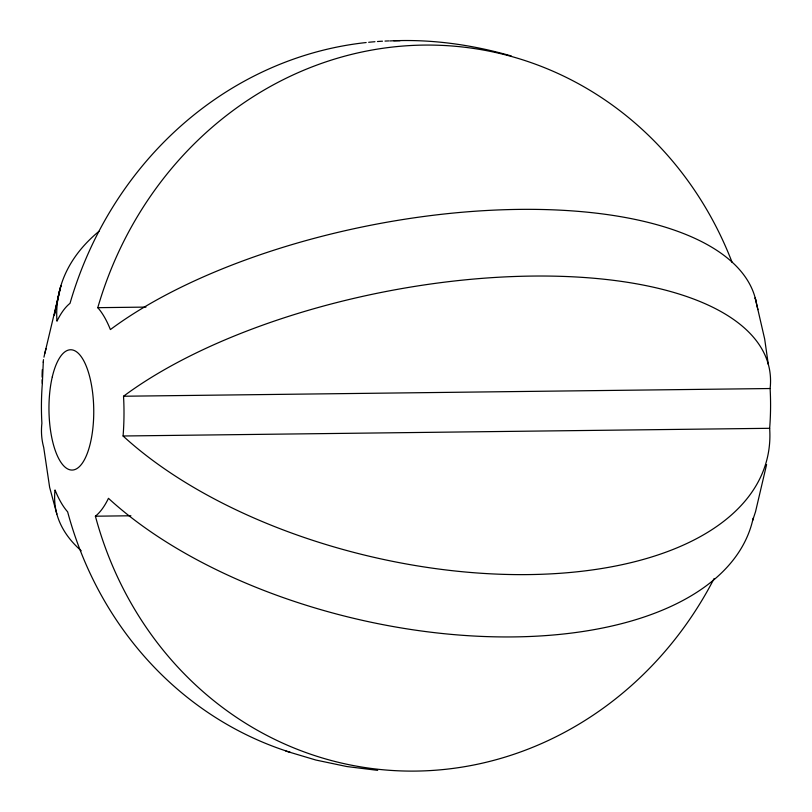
<?xml version="1.0" encoding="UTF-8"?>
<svg xmlns="http://www.w3.org/2000/svg" width="812" height="812" viewBox="0 0 812 812"><rect width="100%" height="100%" fill="white"/><g stroke="black" fill="none" stroke-linecap="round" stroke-linejoin="round"><path stroke-width="1.22" d="M56.84 514.016L49.644 487.373L43.696 447.351A363.644 150.118 -11.2 0 1 41.889 423.296A110.909 41.27 89.3 0 1 42.346 383.528L43.28 362.223M59.388 291.224L54.333 315.097L60.9 285.702L44.772 353.545M766.589 464.576L755.536 511.692L752.612 520.604M389.841 40.945C430.827 38.854 471.904 44.64 511.276 55.967M755.749 300.125A363.644 150.118 -11.2 0 0 494.102 210.125A363.644 150.118 -11.2 0 0 110.391 329.57A110.909 41.27 89.3 0 0 97.785 307.677L145.967 307.098M123.536 396.236L770.111 388.532A110.909 41.27 89.3 0 1 769.654 428.3A363.644 186.75 13.2 0 1 528.419 574.591A363.644 186.75 13.2 0 1 123.079 435.993A110.909 41.27 89.3 0 0 123.536 396.236A363.644 150.118 -11.2 0 1 531.83 276.08A363.644 150.118 -11.2 0 1 770.111 388.532M123.079 435.993L769.654 428.3M753.16 518.188A363.644 186.75 13.2 0 1 488.763 636.669A363.644 186.75 13.2 0 1 108.463 498.324A110.909 41.27 89.3 0 1 95.4 516.199L130.894 515.772M377.681 770.355L346.815 766.538L315.929 760.052L285.804 751.07M757.9 309.616L755.16 297.801L764.681 339.081L768.304 364.466M81.21 550.759A363.644 150.118 -11.2 0 1 55.033 489.961A110.909 41.27 89.3 0 0 67.64 511.854A363.644 336.868 -81.1 0 0 290.371 752.348M97.785 307.677A363.644 336.868 -81.1 0 1 405.432 45.858A363.644 336.868 -81.1 0 1 732.16 262.509M714.103 578.55A363.644 336.868 -81.1 0 1 380.615 769.532A363.644 336.868 -81.1 0 1 95.4 516.199M366.161 42.539A363.644 336.868 -81.1 0 0 70.025 303.333A110.909 41.27 89.3 0 0 56.962 321.207A363.644 186.75 13.2 0 1 99.013 231.288M368.668 42.285A363.644 336.868 -81.1 0 1 374.951 41.716M377.458 41.524A363.644 336.868 -81.1 0 1 382.482 41.199M385 41.077A363.644 336.868 -81.1 0 1 388.765 40.915M393.769 40.773A363.644 336.868 -81.1 0 1 400.022 40.712M42.346 383.528A363.644 186.75 13.2 0 1 42.153 379.701M42.102 377.154A363.644 186.75 13.2 0 1 42.325 369.572M43.127 362.091A363.644 186.75 13.2 0 1 43.523 359.625M43.97 357.178A363.644 186.75 13.2 0 1 46.061 348.744M52.303 376.839A60.159 22.391 89.3 0 0 70.664 469.955A60.159 22.391 89.3 0 0 91.076 382.899A60.159 22.391 89.3 0 0 52.303 376.839"/></g></svg>
